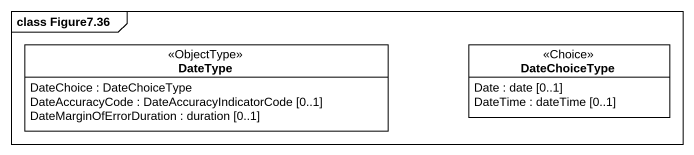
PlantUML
@startuml
mainframe class Figure7.36
hide circle
hide empty members
class DateType <<ObjectType>> {
  DateChoice : DateChoiceType
  DateAccuracyCode : DateAccuracyIndicatorCode [0..1]
  DateMarginOfErrorDuration : duration [0..1]
}
class DateChoiceType <<Choice>> {
  Date : date [0..1]
  DateTime : dateTime [0..1]
}
@enduml
